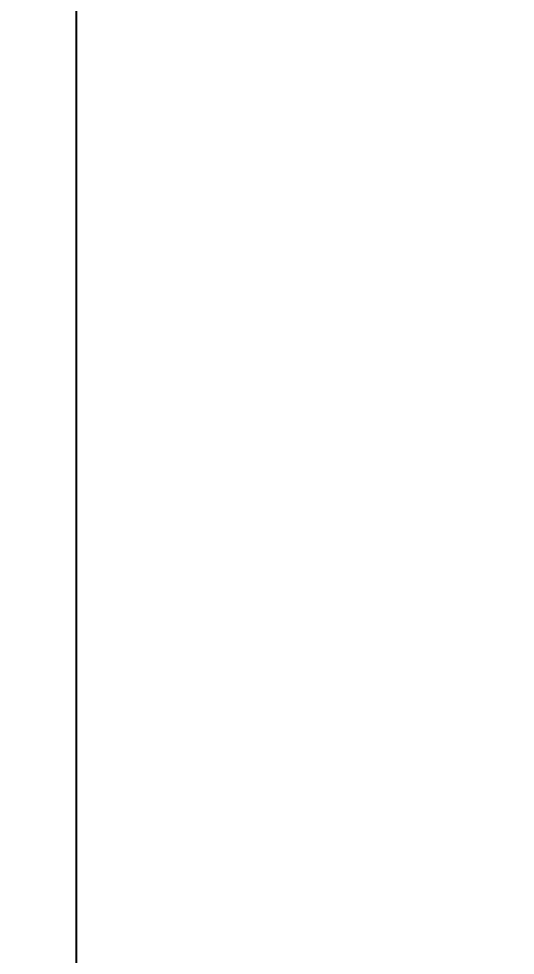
# Model space of a CAD drawing. Extents: x 0 to 3160, y 0 to 2315.
# Drawn here: x 1834.1 to 1973.8, y 754.4 to 1017.8 of the extents above; entities that cross this region are included whole.
import ezdxf

# ---------------------------------------------------------------- set-up
doc = ezdxf.new("R2010")
doc.units = 0
doc.header["$LTSCALE"] = 10
doc.header["$MEASUREMENT"] = 0
doc.header["$PDMODE"] = 3
doc.header["$PDSIZE"] = -10
doc.layers.get('0').update_dxf_attribs({"linetype": 'CONTINUOUS'})
doc.layers.get('DEFPOINTS').update_dxf_attribs({"linetype": 'CONTINUOUS'})
doc.styles.add('Daelim Dimension', font='')
doc.styles.get('Daelim Dimension').set_extended_font_data('나눔고딕')
doc.dimstyles.new('DEFAULT', dxfattribs={"dimscale": 2, "dimtxt": 2, "dimasz": 2, "dimexe": 0, "dimexo": 2, "dimgap": 1, "dimtad": 1, "dimdec": 1, "dimzin": 9, "dimdsep": 46, "dimtxsty": 'Daelim Dimension', "dimcen": 0.5, "dimclrd": 252, "dimclre": 252, "dimclrt": 3, "dimadec": 1, "dimazin": 0, "dimtfac": 1, "dimtdec": 1, "dimtix": 1, "dimtmove": 0, "dimatfit": 3, "dimfxl": 1, "dimtolj": 1, "dimtzin": 1, "dimlwd": 9, "dimlwe": 9, "dimarcsym": 0})

# ---------------------------------------------------------------- blocks, each defined once
blk = doc.blocks.new('*D3')
at = {"color": 5, "lineweight": 9, "ltscale": 0.5, "transparency": 16777216}
for p, q in [((1723.69, 1321.47), (2349.01, 1321.47)), ((2347.01, 470.39), (2347.01, 1313.47)), ((2163.18, 462.39), (2349.01, 462.39))]:
    blk.add_line(p, q, dxfattribs=at)
at = {"color": 5, "ltscale": 0.5, "transparency": 16777216}
for points in [[(2345.68, 1313.47), (2348.34, 1313.47), (2347.01, 1321.47)], [(2345.68, 470.39), (2348.34, 470.39), (2347.01, 462.39)]]:
    blk.add_solid(points, dxfattribs=at)
at = {"layer": 'DEFPOINTS', "color": 0, "ltscale": 0.5, "transparency": 16777216}
for p in [(1719.69, 1321.47), (2347.01, 1321.47), (2159.18, 462.39)]:
    blk.add_point(p, dxfattribs=at)
at = {"color": 7, "ltscale": 0.5, "transparency": 16777216, "insert": (2331.31, 915.53), "char_height": 20, "attachment_point": 5, "rotation": 90, "style": 'Daelim Dimension'}
blk.add_mtext('\\A1;(1140)', dxfattribs=at)

msp = doc.modelspace()

# ---------------------------------------------------------------- linework, layer by layer
at = {"color": 5, "ltscale": 0.5}
msp.add_line((1850.23, 1040.73), (1850.23, 337.34), dxfattribs=at)

# ---------------------------------------------------------------- dimensions: what is measured, and where the dimension line sits
dim = msp.add_linear_dim(base=(2347.01, 1321.47), p1=(2159.18, 462.39), p2=(1719.69, 1321.47), angle=90, text='(1140)', dimstyle='DEFAULT', override={"dimtxt": 10, "dimasz": 4, "dimexe": 1, "dimdec": 0, "dimclrd": 5, "dimclre": 5, "dimclrt": 7}, dxfattribs=at)
dim.commit()
dim.dimension.update_dxf_attribs({"geometry": '*D3', "text_midpoint": (2347.01, 915.53), "dimtype": 160})

doc.saveas('drawing.dxf')
